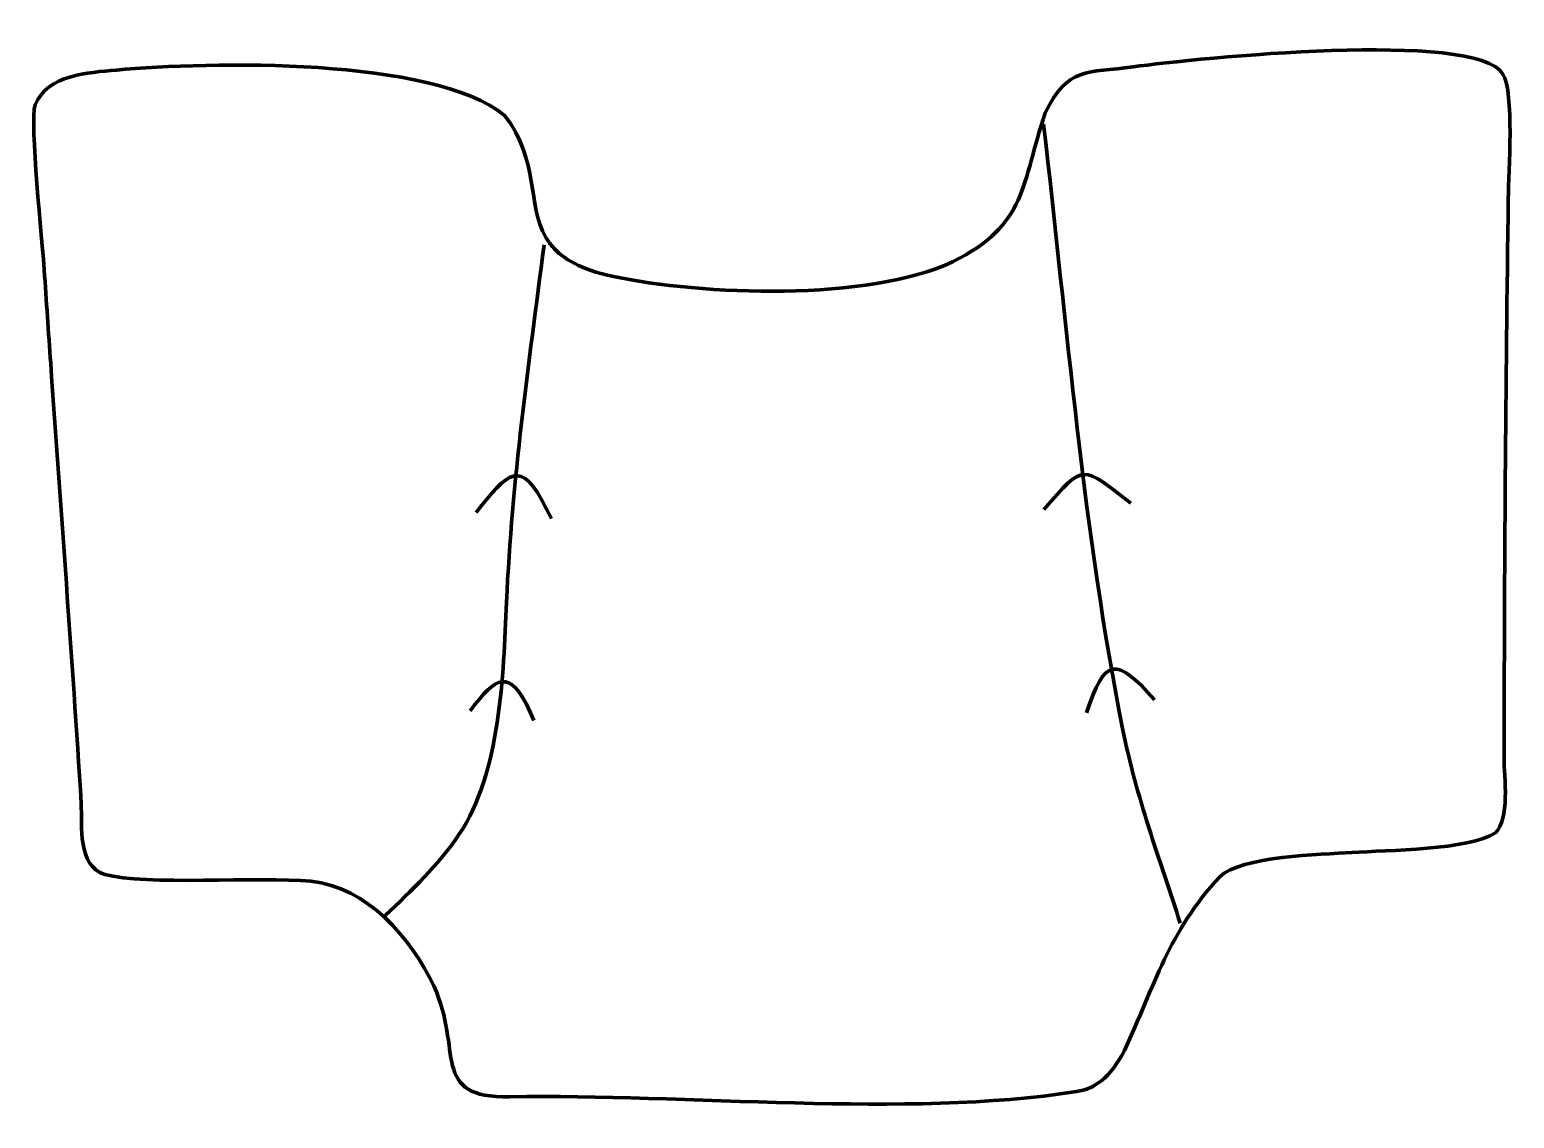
# Model space of a CAD drawing. Header units: millimetres. Extents: x -453 to -24, y -32 to 283.
import ezdxf

# ---------------------------------------------------------------- set-up
doc = ezdxf.new("R2010")
doc.units = ezdxf.units.MM
doc.header["$MEASUREMENT"] = 0
doc.layers.add('layer 2', color=7, linetype='Continuous')
doc.layers.add('layer 3', color=7, linetype='Continuous')

msp = doc.modelspace()

# ---------------------------------------------------------------- linework, layer by layer
at = {"layer": 'layer 2', "color": 142, "lineweight": 158}
for points, knots in [([(-159.7704, 255.6586), (-153.0253, 197.6925), (-148.2469, 137.3947), (-136.8198, 80.2576), (-136.8198, 80.2576), (-132.9648, 60.9817), (-126.237, 42.976), (-120.215, 24.3462)], [0, 0, 0, 0, 0.33333333, 0.33333333, 0.33333333, 0.33333333, 1, 1, 1, 1]), ([(-304.3993, 220.701), (-308.9453, 185.3327), (-313.6495, 153.091), (-315.2673, 117.2506), (-315.2673, 117.2506), (-316.2221, 96.0965), (-316.9313, 68.0057), (-329.0265, 49.9931), (-329.0265, 49.9931), (-334.9299, 41.2015), (-342.7647, 33.8234), (-350.3704, 26.5293)], [0, 0, 0, 0, 0.25, 0.25, 0.25, 0.25, 0.5, 0.5, 0.5, 0.5, 1, 1, 1, 1]), ([(-324.0423, 143.26), (-314.934, 154.8023), (-311.2349, 159.4376), (-303.6425, 144.2071), (-303.6425, 144.2071), (-303.6425, 144.2071), (-302.2802, 141.4742), (-302.2802, 141.4742)], [0, 0, 0, 0, 0.33333333, 0.33333333, 0.33333333, 0.33333333, 1, 1, 1, 1]), ([(-325.7614, 85.8605), (-318.3292, 95.7684), (-314.3725, 98.4878), (-308.4324, 85.4709), (-308.4324, 85.4709), (-308.4324, 85.4709), (-307.3118, 83.0152), (-307.3118, 83.0152)], [0, 0, 0, 0, 0.33333333, 0.33333333, 0.33333333, 0.33333333, 1, 1, 1, 1])]:
    msp.add_open_spline(points, degree=3, knots=knots, dxfattribs=at)
for points in [[(-159.7037, 144.1353), (-147.8371, 157.7708), (-148.7296, 156.8185), (-134.5683, 145.9874)], [(-147.4005, 85.2653), (-142.0854, 101.2553), (-138.7442, 101.5844), (-127.689, 89.0356)]]:
    msp.add_open_spline(points, degree=3, dxfattribs=at)
at = {"layer": 'layer 3', "color": 242, "lineweight": 158}
msp.add_open_spline([(-447.2222, 186.4563), (-447.8462, 195.4513), (-448.4703, 204.4463), (-449.0943, 213.4413), (-449.0943, 213.4413), (-449.6816, 221.4881), (-453.2946, 256.1978), (-451.7327, 261.2775), (-451.7327, 261.2775), (-448.0989, 270.0735), (-436.381, 270.5499), (-428.1907, 271.3224), (-428.1907, 271.3224), (-401.3556, 273.7183), (-336.7616, 275.1806), (-315.8064, 258.1917), (-315.8064, 258.1917), (-305.6253, 244.9879), (-309.3396, 232.3218), (-303.9738, 223.0468), (-303.9738, 223.0468), (-303.4109, 222.0738), (-302.7497, 221.1303), (-301.9627, 220.2245), (-301.9627, 220.2245), (-298.8214, 216.6086), (-293.6755, 213.5911), (-284.7723, 211.6749), (-284.7723, 211.6749), (-258.6187, 206.0458), (-210.5757, 204.3341), (-186.124, 215.8314), (-186.124, 215.8314), (-164.5075, 226.428), (-166.1448, 238.5212), (-159.3197, 258.9352), (-159.3197, 258.9352), (-152.7929, 272.3507), (-147.1329, 270.4656), (-133.8495, 272.2601), (-133.8495, 272.2601), (-115.4872, 274.7407), (-34.734, 283.0135), (-26.7979, 270.1833), (-26.7979, 270.1833), (-23.5219, 264.8871), (-25.1619, 241.8523), (-25.2703, 234.1673), (-25.2703, 234.1673), (-26.0084, 180.2059), (-26.3978, 126.2105), (-26.4905, 72.244), (-26.4905, 72.244), (-26.4466, 66.5594), (-24.7446, 54.4437), (-29.0028, 50.4759), (-29.0028, 50.4759), (-36.5835, 45.5229), (-60.3175, 45.4865), (-70.5861, 44.8095), (-70.5861, 44.8095), (-79.4231, 44.2533), (-102.7222, 43.7387), (-108.8147, 37.7846), (-108.8147, 37.7846), (-123.5015, 21.983), (-127.7041, 6.2142), (-136.3492, -12.4722), (-136.3492, -12.4722), (-140.6463, -20.5353), (-144.9017, -23.5581), (-150.2743, -24.398), (-150.2743, -24.398), (-199.7723, -32.1356), (-263.4189, -24.9412), (-314.2617, -25.9163), (-314.2617, -25.9163), (-337.7649, -26.3671), (-327.6419, -12.3085), (-336.3325, 6.1803), (-336.3325, 6.1803), (-342.8465, 20.0386), (-355.7688, 34.9735), (-371.8837, 36.4713), (-371.8837, 36.4713), (-386.9493, 37.8716), (-419.9653, 35.1869), (-431.5548, 38.4837), (-431.5548, 38.4837), (-439.5341, 41.0877), (-438.1166, 52.4069), (-438.3812, 59.0272), (-438.3812, 59.0272), (-441.0136, 101.4408), (-444.2789, 144.0383), (-447.2222, 186.4563)], degree=3, knots=[0, 0, 0, 0, 0.04, 0.04, 0.04, 0.04, 0.08, 0.08, 0.08, 0.08, 0.12, 0.12, 0.12, 0.12, 0.16, 0.16, 0.16, 0.16, 0.2, 0.2, 0.2, 0.2, 0.24, 0.24, 0.24, 0.24, 0.28, 0.28, 0.28, 0.28, 0.32, 0.32, 0.32, 0.32, 0.36, 0.36, 0.36, 0.36, 0.4, 0.4, 0.4, 0.4, 0.44, 0.44, 0.44, 0.44, 0.48, 0.48, 0.48, 0.48, 0.52, 0.52, 0.52, 0.52, 0.56, 0.56, 0.56, 0.56, 0.6, 0.6, 0.6, 0.6, 0.64, 0.64, 0.64, 0.64, 0.68, 0.68, 0.68, 0.68, 0.72, 0.72, 0.72, 0.72, 0.76, 0.76, 0.76, 0.76, 0.8, 0.8, 0.8, 0.8, 0.84, 0.84, 0.84, 0.84, 0.88, 0.88, 0.88, 0.88, 0.92, 0.92, 0.92, 0.92, 1, 1, 1, 1], dxfattribs=at)

doc.saveas('drawing.dxf')
